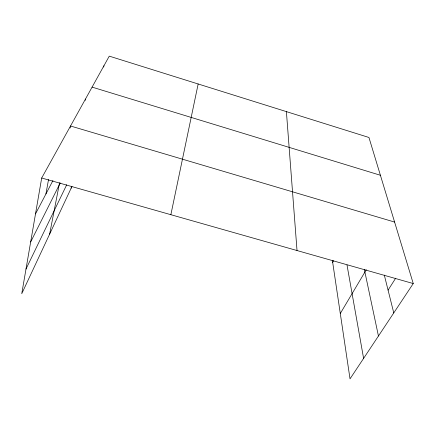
<?xml version="1.0" encoding="UTF-8"?>
<svg xmlns="http://www.w3.org/2000/svg" width="435" height="435" viewBox="0 0 435 435"><rect width="100%" height="100%" fill="white"/><g stroke="black" fill="none" stroke-linecap="round" stroke-linejoin="round"><path stroke-width="0.65" d="M332.4 260.505L350.023 378.863L413.25 283.555L368.945 137.476L109.272 56.137L41.689 178.007L21.75 293.701L71.965 186.43M45.925 193.966L48.541 179.459M49.633 234.139L59.568 182.716M70.144 127.993L70.53 126.003L394.599 222.062M85.2 100.382L85.467 99.066M71.117 188.246L71.519 186.3M170.863 214.705L198.164 83.982M103.666 67.039L103.949 65.739M25.997 269.047L66.734 184.728M30.667 241.974L60.253 182.956M35.507 213.9L52.972 180.487M332.693 262.446L333.645 260.712M340.295 313.504L366.286 269.738M388.074 290.134L395.654 278.231M41.689 178.007L413.25 283.555M92.09 87.12L380.407 175.272M384.317 275.099L393.767 312.923M364.351 269.45L378.445 336.021M346.999 264.991L363.6 358.396M286.393 111.616L297.018 250.538"/></g></svg>
